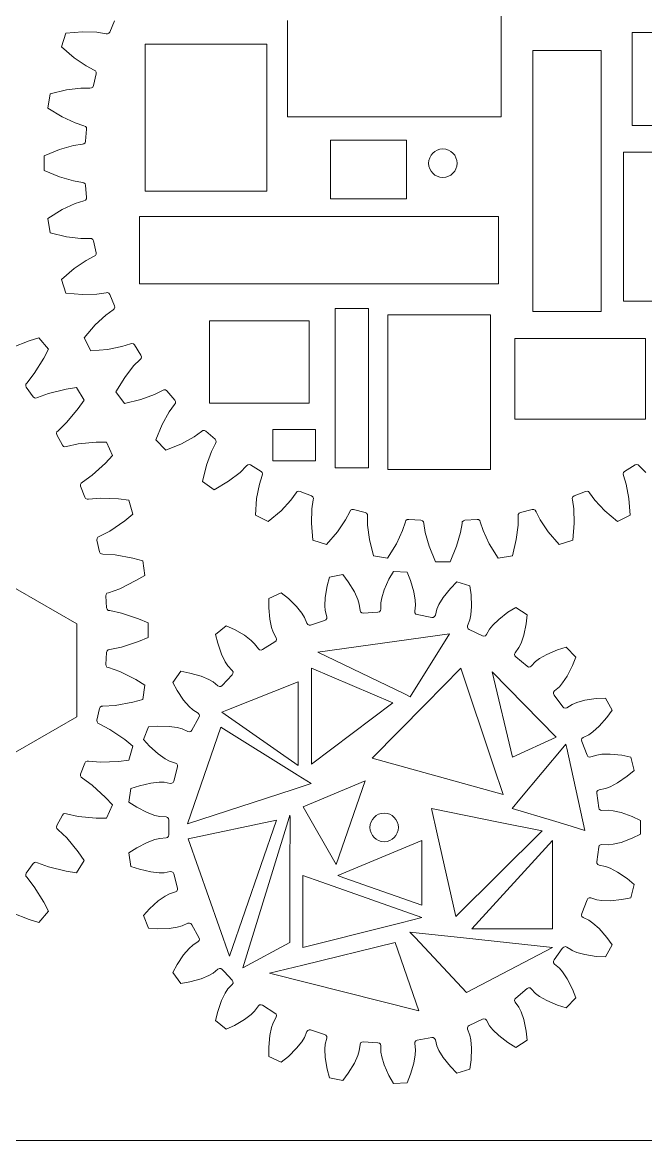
# Model space of a CAD drawing. Header units: millimetres. Extents: x -329 to 723, y 244 to 554.
# Drawn here: x -241.4 to -175.8, y 243.7 to 361.5 of the extents above; entities that cross this region are included whole.
import ezdxf

# ---------------------------------------------------------------- set-up
doc = ezdxf.new("R2010")
doc.units = ezdxf.units.MM

msp = doc.modelspace()

# ---------------------------------------------------------------- linework, layer by layer
at = {"color": 1, "lineweight": 0}
for p, q in [((-191, 374.09), (-191, 351.59)), ((-213.5, 359.26), (-213.5, 361.73)), ((-177.22, 350.69), (-177.22, 360.49)), ((-177.22, 360.49), (-165.42, 360.49)), ((-215.67, 359.26), (-228.47, 359.26)), ((-228.47, 359.26), (-228.47, 343.76)), ((-215.67, 351.59), (-215.67, 359.26)), ((-213.46, 359.26), (-213.5, 359.26)), ((-213.5, 351.59), (-213.5, 359.26)), ((-180.47, 358.58), (-187.67, 358.58)), ((-187.67, 358.58), (-187.67, 331.08)), ((-180.47, 331.08), (-180.47, 358.58)), ((-215.71, 351.59), (-215.67, 351.59)), ((-215.67, 343.76), (-215.67, 351.59)), ((-191, 351.59), (-213.5, 351.59)), ((-165.42, 350.69), (-177.22, 350.69)), ((-208.96, 342.95), (-208.96, 349.15)), ((-208.96, 349.15), (-200.96, 349.15)), ((-200.96, 349.15), (-200.96, 342.95)), ((-165.42, 347.88), (-178.12, 347.88)), ((-178.12, 347.88), (-178.12, 332.18)), ((-228.47, 343.76), (-215.67, 343.76)), ((-200.96, 342.95), (-208.96, 342.95)), ((-229.08, 333.99), (-229.08, 341.09)), ((-229.08, 341.09), (-208.96, 341.09)), ((-208.96, 341.09), (-200.96, 341.09)), ((-200.96, 341.09), (-191.28, 341.09)), ((-191.28, 341.09), (-191.28, 333.99)), ((-191.28, 333.99), (-229.08, 333.99)), ((-204.97, 331.42), (-208.47, 331.42)), ((-208.47, 331.42), (-208.47, 318.64)), ((-204.97, 330.73), (-204.97, 331.42)), ((-187.67, 331.08), (-180.47, 331.08)), ((-178.12, 332.18), (-173.82, 332.18)), ((-221.71, 321.42), (-221.71, 330.12)), ((-221.71, 330.12), (-211.21, 330.12)), ((-211.21, 330.12), (-211.21, 321.42)), ((-204.97, 314.62), (-204.97, 330.73)), ((-192.12, 330.73), (-202.92, 330.73)), ((-202.92, 330.73), (-202.92, 314.43)), ((-192.12, 314.43), (-192.12, 330.73)), ((-189.55, 319.73), (-189.55, 328.23)), ((-189.55, 328.23), (-175.79, 328.23)), ((-175.79, 328.23), (-175.79, 324.27)), ((-175.79, 324.27), (-175.79, 319.73)), ((-211.21, 321.42), (-221.71, 321.42)), ((-175.79, 319.73), (-189.55, 319.73)), ((-215.05, 315.34), (-215.05, 318.64)), ((-215.05, 318.64), (-210.55, 318.64)), ((-210.55, 318.64), (-210.55, 315.34)), ((-208.47, 318.64), (-208.47, 315.34)), ((-210.55, 315.34), (-215.05, 315.34)), ((-208.47, 315.34), (-208.47, 314.62)), ((-208.47, 314.62), (-204.97, 314.62)), ((-202.92, 314.43), (-192.12, 314.43)), ((-244.18, 303.08), (-235.7, 298.18)), ((-235.7, 298.18), (-235.7, 288.38)), ((-196.45, 297.12), (-210.3, 295.19)), ((-200.57, 290.5), (-196.45, 297.12)), ((-210.3, 295.19), (-201.18, 290.79)), ((-202.42, 289.86), (-210.96, 293.51)), ((-210.96, 293.51), (-210.96, 292.62)), ((-195.26, 293.51), (-198.98, 289.73)), ((-191.81, 283.23), (-195.26, 293.51)), ((-210.96, 292.62), (-210.96, 283.41)), ((-191.93, 293.11), (-185.22, 286.25)), ((-191.93, 293.11), (-189.8, 284.15)), ((-219.89, 289.09), (-212.39, 292.06)), ((-212.39, 292.06), (-212.39, 283.26)), ((-210.96, 283.41), (-202.42, 289.86)), ((-201.18, 290.79), (-200.57, 290.5)), ((-220.41, 288.89), (-219.89, 289.09)), ((-220.05, 288.64), (-220.41, 288.89)), ((-198.98, 289.73), (-204.58, 284.03)), ((-235.7, 288.38), (-244.18, 283.48)), ((-212.39, 283.26), (-220.05, 288.64)), ((-224.04, 277.1), (-220.52, 287.28)), ((-220.52, 287.28), (-212.48, 282.27)), ((-185.22, 286.25), (-189.8, 284.15)), ((-189.03, 279.72), (-184.33, 285.34)), ((-204.58, 284.03), (-190.8, 280.21)), ((-184.09, 285.09), (-182.19, 276.42)), ((-190.8, 280.21), (-191.81, 283.23)), ((-212.48, 282.27), (-212.39, 282.21)), ((-212.39, 282.21), (-211.02, 281.35)), ((-211.84, 278.91), (-205.33, 281.63)), ((-205.33, 281.63), (-208.36, 272.84)), ((-212.89, 280.74), (-224.04, 277.1)), ((-211.02, 281.35), (-212.89, 280.74)), ((-189.85, 278.74), (-189.03, 279.72)), ((-208.36, 272.84), (-211.84, 278.91)), ((-198.34, 278.74), (-191.09, 277.26)), ((-197.73, 276.04), (-198.34, 278.74)), ((-185.59, 277.45), (-189.85, 278.74)), ((-223.95, 275.53), (-214.66, 277.5)), ((-214.66, 277.5), (-219.6, 263.18)), ((-213.31, 277.79), (-218.2, 261.93)), ((-213.24, 278.02), (-213.31, 277.79)), ((-213.21, 277.81), (-213.24, 278.02)), ((-213.24, 272.14), (-213.21, 277.81)), ((-191.09, 277.26), (-186.68, 276.37)), ((-184.1, 277), (-185.59, 277.45)), ((-195.77, 267.35), (-197.73, 276.04)), ((-186.68, 276.37), (-195.77, 267.35)), ((-219.6, 263.18), (-223.95, 275.53)), ((-199.34, 275.37), (-207.78, 271.83)), ((-199.34, 268.54), (-199.34, 275.37)), ((-185.59, 275.37), (-194.08, 266.05)), ((-185.59, 266.05), (-185.59, 275.37)), ((-213.24, 264.62), (-213.24, 272.14)), ((-209.88, 270.96), (-211.87, 271.66)), ((-211.87, 271.66), (-211.87, 265.36)), ((-207.78, 271.83), (-208.2, 271.66)), ((-208.2, 271.66), (-207.55, 271.43)), ((-207.55, 271.43), (-199.34, 268.54)), ((-199.34, 267.25), (-209.88, 270.96)), ((-211.87, 264.07), (-202.78, 266.38)), ((-202.78, 266.38), (-201.53, 266.69)), ((-201.53, 266.69), (-199.34, 267.25)), ((-211.87, 265.36), (-211.87, 264.07)), ((-194.96, 265.09), (-200.61, 265.7)), ((-200.61, 265.7), (-200.07, 265.13)), ((-200.07, 265.13), (-194.66, 259.35)), ((-185.59, 264.07), (-194.96, 265.09)), ((-194.08, 266.05), (-185.59, 266.05)), ((-218.2, 261.93), (-213.24, 264.62)), ((-202.17, 264.62), (-211.87, 262.23)), ((-199.67, 257.4), (-202.17, 264.62)), ((-194.66, 259.35), (-185.59, 264.07)), ((-211.87, 262.23), (-215.38, 261.37)), ((-215.38, 261.37), (-199.67, 257.4))]:
    msp.add_line(p, q, dxfattribs=at)
at = {"color": 5, "lineweight": 0}
for p, q in [((-231.71, 361.72), (-232.2, 360.53)), ((-235.08, 360.55), (-236.84, 360.41)), ((-233.56, 360.5), (-235.08, 360.55)), ((-232.2, 360.53), (-232.3, 360.4)), ((-236.84, 360.41), (-237.31, 358.96)), ((-232.61, 360.35), (-233.56, 360.5)), ((-232.45, 360.33), (-232.61, 360.35)), ((-232.3, 360.4), (-232.45, 360.33)), ((-237.31, 358.96), (-235.97, 357.81)), ((-235.97, 357.81), (-234.71, 356.96)), ((-234.71, 356.96), (-233.85, 356.51)), ((-233.63, 356.13), (-233.93, 354.88)), ((-233.85, 356.51), (-233.71, 356.43)), ((-233.71, 356.43), (-233.63, 356.29)), ((-233.63, 356.29), (-233.63, 356.13)), ((-235.27, 354.63), (-236.78, 354.44)), ((-234.3, 354.63), (-235.27, 354.63)), ((-234.14, 354.64), (-234.3, 354.63)), ((-234.01, 354.73), (-234.14, 354.64)), ((-233.93, 354.88), (-234.01, 354.73)), ((-238.5, 354.03), (-238.74, 352.52)), ((-236.78, 354.44), (-238.5, 354.03)), ((-238.74, 352.52), (-237.23, 351.6)), ((-237.23, 351.6), (-235.85, 350.95)), ((-235.85, 350.95), (-234.94, 350.65)), ((-234.94, 350.65), (-234.78, 350.59)), ((-234.78, 350.59), (-234.68, 350.47)), ((-234.66, 350.31), (-234.76, 349.02)), ((-234.68, 350.47), (-234.66, 350.31)), ((-234.93, 348.76), (-235.09, 348.72)), ((-234.81, 348.87), (-234.93, 348.76)), ((-234.76, 349.02), (-234.81, 348.87)), ((-237.5, 348.15), (-239.13, 347.47)), ((-236.04, 348.57), (-237.5, 348.15)), ((-235.09, 348.72), (-236.04, 348.57)), ((-239.13, 347.47), (-239.13, 345.95)), ((-239.13, 345.95), (-237.5, 345.27)), ((-237.5, 345.27), (-236.04, 344.84)), ((-236.04, 344.84), (-235.09, 344.69)), ((-235.09, 344.69), (-234.93, 344.66)), ((-234.93, 344.66), (-234.81, 344.55)), ((-234.81, 344.55), (-234.76, 344.39)), ((-234.76, 344.39), (-234.66, 343.11)), ((-234.68, 342.95), (-234.78, 342.82)), ((-234.66, 343.11), (-234.68, 342.95)), ((-237.23, 341.82), (-238.74, 340.89)), ((-235.85, 342.46), (-237.23, 341.82)), ((-234.94, 342.76), (-235.85, 342.46)), ((-234.78, 342.82), (-234.94, 342.76)), ((-238.74, 340.89), (-238.5, 339.39)), ((-238.5, 339.39), (-236.78, 338.97)), ((-236.78, 338.97), (-235.27, 338.78)), ((-235.27, 338.78), (-234.3, 338.78)), ((-234.3, 338.78), (-234.14, 338.77)), ((-234.14, 338.77), (-234.01, 338.68)), ((-234.01, 338.68), (-233.93, 338.54)), ((-233.93, 338.54), (-233.63, 337.28)), ((-233.71, 336.98), (-233.85, 336.9)), ((-233.63, 337.12), (-233.71, 336.98)), ((-233.63, 337.28), (-233.63, 337.12)), ((-234.71, 336.46), (-235.97, 335.6)), ((-233.85, 336.9), (-234.71, 336.46)), ((-235.97, 335.6), (-237.31, 334.45)), ((-237.31, 334.45), (-236.84, 333.01)), ((-236.84, 333.01), (-235.08, 332.87)), ((-235.08, 332.87), (-233.56, 332.92)), ((-233.56, 332.92), (-232.61, 333.06)), ((-232.61, 333.06), (-232.45, 333.08)), ((-232.45, 333.08), (-232.3, 333.01)), ((-232.3, 333.01), (-232.2, 332.88)), ((-232.2, 332.88), (-231.71, 331.69)), ((-231.87, 331.28), (-232.64, 330.71)), ((-231.74, 331.38), (-231.87, 331.28)), ((-231.68, 331.53), (-231.74, 331.38)), ((-231.71, 331.69), (-231.68, 331.53)), ((-232.64, 330.71), (-233.75, 329.67)), ((-233.75, 329.67), (-234.9, 328.32)), ((-240.71, 328), (-242.48, 327.3)), ((-239.67, 328.31), (-240.71, 328)), ((-238.68, 327.13), (-239.67, 328.31)), ((-234.9, 328.32), (-234.21, 326.96)), ((-230.95, 327.39), (-230.04, 327.68)), ((-230.04, 327.68), (-229.88, 327.72)), ((-229.88, 327.72), (-229.72, 327.68)), ((-229.72, 327.68), (-229.61, 327.57)), ((-229.61, 327.57), (-228.93, 326.47)), ((-239.17, 326.16), (-238.68, 327.13)), ((-234.21, 326.96), (-232.45, 327.1)), ((-232.45, 327.1), (-230.95, 327.39)), ((-228.93, 326.47), (-228.88, 326.31)), ((-240.16, 324.54), (-239.17, 326.16)), ((-229.7, 325.35), (-230.64, 324.15)), ((-229.03, 326.03), (-229.7, 325.35)), ((-228.92, 326.15), (-229.03, 326.03)), ((-228.88, 326.31), (-228.92, 326.15)), ((-240.95, 323.55), (-240.16, 324.54)), ((-230.64, 324.15), (-231.56, 322.64)), ((-241.07, 323.26), (-241.05, 323.42)), ((-241.01, 323.11), (-241.07, 323.26)), ((-241.05, 323.42), (-240.95, 323.55)), ((-240.27, 322.09), (-241.01, 323.11)), ((-236.8, 322.9), (-238.65, 322.46)), ((-235.73, 323.07), (-236.8, 322.9)), ((-234.91, 321.76), (-235.73, 323.07)), ((-226.65, 322.77), (-226.51, 322.84)), ((-226.51, 322.84), (-226.34, 322.82)), ((-226.34, 322.82), (-226.21, 322.73)), ((-240.15, 321.99), (-240.27, 322.09)), ((-239.99, 321.96), (-240.15, 321.99)), ((-239.84, 322.01), (-239.99, 321.96)), ((-238.65, 322.46), (-239.84, 322.01)), ((-235.53, 320.87), (-234.91, 321.76)), ((-231.56, 322.64), (-230.67, 321.41)), ((-230.67, 321.41), (-228.95, 321.82)), ((-228.95, 321.82), (-227.51, 322.34)), ((-227.51, 322.34), (-226.65, 322.77)), ((-226.21, 322.73), (-225.37, 321.74)), ((-225.37, 321.74), (-225.3, 321.6)), ((-236.74, 319.41), (-235.53, 320.87)), ((-225.96, 320.52), (-226.7, 319.19)), ((-225.4, 321.3), (-225.96, 320.52)), ((-225.31, 321.44), (-225.4, 321.3)), ((-225.3, 321.6), (-225.31, 321.44)), ((-237.66, 318.53), (-236.74, 319.41)), ((-237.82, 318.26), (-237.78, 318.42)), ((-237.78, 318.11), (-237.82, 318.26)), ((-237.78, 318.42), (-237.66, 318.53)), ((-237.19, 317), (-237.78, 318.11)), ((-226.7, 319.19), (-227.37, 317.55)), ((-223.33, 317.89), (-222.55, 318.45)), ((-222.55, 318.45), (-222.41, 318.54)), ((-222.41, 318.54), (-222.25, 318.55)), ((-222.25, 318.55), (-222.1, 318.47)), ((-222.1, 318.47), (-221.12, 317.63)), ((-237.08, 316.88), (-237.19, 317)), ((-235.53, 317.13), (-236.77, 316.86)), ((-233.64, 317.32), (-235.53, 317.13)), ((-232.56, 317.33), (-233.64, 317.32)), ((-231.93, 315.93), (-232.56, 317.33)), ((-227.37, 317.55), (-226.3, 316.48)), ((-226.3, 316.48), (-224.66, 317.15)), ((-224.66, 317.15), (-223.33, 317.89)), ((-221.08, 317.19), (-221.51, 316.33)), ((-221.12, 317.63), (-221.03, 317.5)), ((-221.01, 317.34), (-221.08, 317.19)), ((-221.03, 317.5), (-221.01, 317.34)), ((-236.93, 316.83), (-237.08, 316.88)), ((-236.77, 316.86), (-236.93, 316.83)), ((-232.67, 315.12), (-231.93, 315.93)), ((-221.51, 316.33), (-222.03, 314.9)), ((-234.07, 313.84), (-232.67, 315.12)), ((-222.03, 314.9), (-222.44, 313.18)), ((-218.5, 314.14), (-217.81, 314.82)), ((-217.81, 314.82), (-217.69, 314.93)), ((-217.69, 314.93), (-217.53, 314.97)), ((-217.53, 314.97), (-217.38, 314.92)), ((-217.38, 314.92), (-216.28, 314.24)), ((-178, 314.24), (-176.9, 314.92)), ((-176.9, 314.92), (-176.75, 314.97)), ((-176.75, 314.97), (-176.59, 314.93)), ((-176.59, 314.93), (-176.47, 314.82)), ((-176.47, 314.82), (-175.78, 314.14)), ((-235.1, 313.11), (-234.07, 313.84)), ((-219.7, 313.21), (-218.5, 314.14)), ((-216.16, 313.81), (-216.46, 312.9)), ((-216.28, 314.24), (-216.16, 314.13)), ((-216.16, 314.13), (-216.12, 313.97)), ((-216.12, 313.97), (-216.16, 313.81)), ((-178.16, 313.97), (-178.12, 314.13)), ((-178.12, 313.81), (-178.16, 313.97)), ((-178.12, 314.13), (-178, 314.24)), ((-177.82, 312.9), (-178.12, 313.81)), ((-235.3, 312.86), (-235.23, 313.01)), ((-235.28, 312.7), (-235.3, 312.86)), ((-234.85, 311.52), (-235.28, 312.7)), ((-235.23, 313.01), (-235.1, 313.11)), ((-222.44, 313.18), (-221.21, 312.29)), ((-221.21, 312.29), (-219.7, 313.21)), ((-216.46, 312.9), (-216.75, 311.4)), ((-177.54, 311.4), (-177.82, 312.9)), ((-234.76, 311.39), (-234.85, 311.52)), ((-234.61, 311.31), (-234.76, 311.39)), ((-234.45, 311.33), (-234.61, 311.31)), ((-233.19, 311.42), (-234.45, 311.33)), ((-231.29, 311.34), (-233.19, 311.42)), ((-230.21, 311.21), (-231.29, 311.34)), ((-229.79, 309.73), (-230.21, 311.21)), ((-216.75, 311.4), (-216.88, 309.64)), ((-214.18, 310.09), (-213.14, 311.2)), ((-213.14, 311.2), (-212.57, 311.98)), ((-212.57, 311.98), (-212.47, 312.11)), ((-212.47, 312.11), (-212.32, 312.17)), ((-212.32, 312.17), (-212.16, 312.14)), ((-212.16, 312.14), (-210.96, 311.65)), ((-210.96, 311.65), (-210.83, 311.55)), ((-210.78, 311.24), (-210.93, 310.29)), ((-210.83, 311.55), (-210.77, 311.4)), ((-210.77, 311.4), (-210.78, 311.24)), ((-183.51, 311.4), (-183.45, 311.55)), ((-183.5, 311.24), (-183.51, 311.4)), ((-183.35, 310.29), (-183.5, 311.24)), ((-183.45, 311.55), (-183.32, 311.65)), ((-183.32, 311.65), (-182.12, 312.14)), ((-182.12, 312.14), (-181.96, 312.17)), ((-181.96, 312.17), (-181.81, 312.11)), ((-181.81, 312.11), (-181.71, 311.98)), ((-181.71, 311.98), (-181.14, 311.2)), ((-181.14, 311.2), (-180.1, 310.09)), ((-177.4, 309.64), (-177.54, 311.4)), ((-215.53, 308.95), (-214.18, 310.09)), ((-210.93, 310.29), (-210.98, 308.77)), ((-207.39, 309.14), (-206.95, 309.99)), ((-206.95, 309.99), (-206.87, 310.14)), ((-206.87, 310.14), (-206.73, 310.22)), ((-206.73, 310.22), (-206.56, 310.22)), ((-206.56, 310.22), (-205.31, 309.92)), ((-205.31, 309.92), (-205.17, 309.84)), ((-189.12, 309.84), (-188.97, 309.92)), ((-188.97, 309.92), (-187.72, 310.22)), ((-187.72, 310.22), (-187.55, 310.22)), ((-187.55, 310.22), (-187.41, 310.14)), ((-187.41, 310.14), (-187.33, 309.99)), ((-187.33, 309.99), (-186.89, 309.14)), ((-183.3, 308.77), (-183.35, 310.29)), ((-180.1, 310.09), (-178.75, 308.95)), ((-232.2, 307.96), (-230.63, 309.04)), ((-230.63, 309.04), (-229.79, 309.73)), ((-216.88, 309.64), (-215.53, 308.95)), ((-210.98, 308.77), (-210.84, 307)), ((-208.24, 307.88), (-207.39, 309.14)), ((-205.17, 309.84), (-205.08, 309.71)), ((-205.08, 309.71), (-205.07, 309.54)), ((-205.07, 309.54), (-205.06, 308.58)), ((-201.39, 308), (-201.08, 308.91)), ((-201.08, 308.91), (-201.03, 309.06)), ((-201.03, 309.06), (-200.9, 309.17)), ((-200.9, 309.17), (-200.74, 309.19)), ((-200.74, 309.19), (-199.45, 309.09)), ((-199.45, 309.09), (-199.3, 309.04)), ((-199.3, 309.04), (-199.19, 308.92)), ((-199.19, 308.92), (-199.16, 308.76)), ((-199.16, 308.76), (-199, 307.81)), ((-195.28, 307.81), (-195.12, 308.76)), ((-195.12, 308.76), (-195.09, 308.92)), ((-195.09, 308.92), (-194.98, 309.04)), ((-194.98, 309.04), (-194.83, 309.09)), ((-194.83, 309.09), (-193.54, 309.19)), ((-193.54, 309.19), (-193.38, 309.17)), ((-193.38, 309.17), (-193.25, 309.06)), ((-193.25, 309.06), (-193.2, 308.91)), ((-193.2, 308.91), (-192.9, 308)), ((-189.22, 308.58), (-189.21, 309.54)), ((-189.21, 309.54), (-189.2, 309.71)), ((-189.2, 309.71), (-189.12, 309.84)), ((-186.89, 309.14), (-186.04, 307.88)), ((-183.44, 307), (-183.3, 308.77)), ((-178.75, 308.95), (-177.4, 309.64)), ((-233.32, 307.38), (-232.2, 307.96)), ((-209.39, 306.53), (-208.24, 307.88)), ((-205.06, 308.58), (-204.88, 307.07)), ((-202.03, 306.62), (-201.39, 308)), ((-199, 307.81), (-198.58, 306.35)), ((-195.7, 306.35), (-195.28, 307.81)), ((-192.9, 308), (-192.25, 306.62)), ((-189.41, 307.07), (-189.22, 308.58)), ((-186.04, 307.88), (-184.89, 306.53)), ((-233.56, 307), (-233.55, 307.16)), ((-233.29, 305.77), (-233.56, 307)), ((-233.55, 307.16), (-233.46, 307.3)), ((-233.46, 307.3), (-233.32, 307.38)), ((-210.84, 307), (-209.39, 306.53)), ((-204.88, 307.07), (-204.46, 305.35)), ((-202.96, 305.11), (-202.03, 306.62)), ((-198.58, 306.35), (-197.9, 304.71)), ((-196.38, 304.71), (-195.7, 306.35)), ((-192.25, 306.62), (-191.32, 305.11)), ((-189.82, 305.35), (-189.41, 307.07)), ((-184.89, 306.53), (-183.44, 307)), ((-233.22, 305.63), (-233.29, 305.77)), ((-233.09, 305.54), (-233.22, 305.63)), ((-232.93, 305.52), (-233.09, 305.54)), ((-231.66, 305.45), (-232.93, 305.52)), ((-229.79, 305.1), (-231.66, 305.45)), ((-204.46, 305.35), (-202.96, 305.11)), ((-191.32, 305.11), (-189.82, 305.35)), ((-228.74, 304.81), (-229.79, 305.1)), ((-228.53, 303.29), (-228.74, 304.81)), ((-197.9, 304.71), (-196.38, 304.71)), ((-229.46, 302.73), (-228.53, 303.29)), ((-209.08, 303.11), (-209.33, 302.17)), ((-207.67, 303.38), (-209.08, 303.11)), ((-207.1, 302.6), (-207.67, 303.38)), ((-202.82, 302.87), (-203.31, 301.75)), ((-202.34, 303.71), (-202.82, 302.87)), ((-200.91, 303.62), (-202.34, 303.71)), ((-200.54, 302.73), (-200.91, 303.62)), ((-232.36, 301.46), (-231.16, 301.88)), ((-231.16, 301.88), (-229.46, 302.73)), ((-209.33, 302.17), (-209.54, 300.96)), ((-206.46, 301.55), (-207.1, 302.6)), ((-203.31, 301.75), (-203.57, 300.91)), ((-200.19, 301.55), (-200.54, 302.73)), ((-196.33, 301.92), (-197.09, 300.96)), ((-195.66, 302.62), (-196.33, 301.92)), ((-194.3, 302.18), (-195.66, 302.62)), ((-194.16, 301.22), (-194.3, 302.18)), ((-232.64, 301.12), (-232.61, 301.28)), ((-232.55, 299.86), (-232.64, 301.12)), ((-232.61, 301.28), (-232.51, 301.4)), ((-232.51, 301.4), (-232.36, 301.46)), ((-215.46, 300.84), (-215.47, 299.88)), ((-214.16, 301.46), (-215.46, 300.84)), ((-213.41, 300.85), (-214.16, 301.46)), ((-212.54, 299.99), (-213.41, 300.85)), ((-209.54, 300.96), (-209.57, 300.09)), ((-206.11, 300.75), (-206.46, 301.55)), ((-205.95, 300.25), (-206.11, 300.75)), ((-203.57, 300.91), (-203.66, 300.39)), ((-200.04, 300.69), (-200.19, 301.55)), ((-200.02, 300.16), (-200.04, 300.69)), ((-197.09, 300.96), (-197.55, 300.21)), ((-194.12, 299.99), (-194.16, 301.22)), ((-232.5, 299.71), (-232.55, 299.86)), ((-232.38, 299.6), (-232.5, 299.71)), ((-232.22, 299.57), (-232.38, 299.6)), ((-230.98, 299.31), (-232.22, 299.57)), ((-229.18, 298.71), (-230.98, 299.31)), ((-215.47, 299.88), (-215.37, 298.66)), ((-211.99, 299.3), (-212.54, 299.99)), ((-211.72, 298.86), (-211.99, 299.3)), ((-209.57, 300.09), (-209.53, 299.57)), ((-209.53, 299.57), (-209.37, 298.92)), ((-205.86, 299.59), (-205.95, 300.25)), ((-205.8, 299.44), (-205.86, 299.59)), ((-205.68, 299.33), (-205.8, 299.44)), ((-205.52, 299.31), (-205.68, 299.33)), ((-203.97, 299.41), (-205.52, 299.31)), ((-203.82, 299.45), (-203.97, 299.41)), ((-203.7, 299.57), (-203.82, 299.45)), ((-203.66, 299.73), (-203.7, 299.57)), ((-203.66, 300.39), (-203.66, 299.73)), ((-200.1, 299.5), (-200.02, 300.16)), ((-200.08, 299.34), (-200.1, 299.5)), ((-199.98, 299.21), (-200.08, 299.34)), ((-197.76, 299.73), (-197.93, 299.09)), ((-197.55, 300.21), (-197.76, 299.73)), ((-194.19, 299.12), (-194.12, 299.99)), ((-190.29, 299.4), (-191.26, 298.65)), ((-189.47, 299.9), (-190.29, 299.4)), ((-188.25, 299.13), (-189.47, 299.9)), ((-228.18, 298.28), (-229.18, 298.71)), ((-228.18, 296.74), (-228.18, 298.28)), ((-215.37, 298.66), (-215.19, 297.8)), ((-211.47, 298.24), (-211.72, 298.86)), ((-211.37, 298.11), (-211.47, 298.24)), ((-211.22, 298.04), (-211.37, 298.11)), ((-209.59, 298.53), (-211.06, 298.05)), ((-209.45, 298.61), (-209.59, 298.53)), ((-209.37, 298.76), (-209.45, 298.61)), ((-209.37, 298.92), (-209.37, 298.76)), ((-199.83, 299.15), (-199.98, 299.21)), ((-198.31, 298.86), (-199.83, 299.15)), ((-198.15, 298.86), (-198.31, 298.86)), ((-198.01, 298.95), (-198.15, 298.86)), ((-197.93, 299.09), (-198.01, 298.95)), ((-194.54, 297.98), (-194.29, 298.61)), ((-194.29, 298.61), (-194.19, 299.12)), ((-191.26, 298.65), (-191.89, 298.04)), ((-188.62, 296.97), (-188.36, 298.17)), ((-188.36, 298.17), (-188.25, 299.13)), ((-219.97, 297.98), (-221.08, 297.07)), ((-221.08, 297.07), (-220.85, 296.13)), ((-219.09, 297.58), (-219.97, 297.98)), ((-218.03, 296.97), (-219.09, 297.58)), ((-217.33, 296.44), (-218.03, 296.97)), ((-215.19, 297.8), (-215.02, 297.3)), ((-215.02, 297.3), (-214.7, 296.72)), ((-211.06, 298.05), (-211.22, 298.04)), ((-194.56, 297.82), (-194.54, 297.98)), ((-194.49, 297.67), (-194.56, 297.82)), ((-194.37, 297.57), (-194.49, 297.67)), ((-192.97, 296.92), (-194.37, 297.57)), ((-192.81, 296.88), (-192.97, 296.92)), ((-192.65, 296.93), (-192.81, 296.88)), ((-192.54, 297.05), (-192.65, 296.93)), ((-192.22, 297.63), (-192.54, 297.05)), ((-191.89, 298.04), (-192.22, 297.63)), ((-188.91, 296.15), (-188.62, 296.97)), ((-230.98, 295.71), (-229.18, 296.31)), ((-229.18, 296.31), (-228.18, 296.74)), ((-220.85, 296.13), (-220.44, 294.97)), ((-216.96, 296.07), (-217.33, 296.44)), ((-216.56, 295.54), (-216.96, 296.07)), ((-214.82, 296.29), (-216.12, 295.46)), ((-214.7, 296.4), (-214.82, 296.29)), ((-214.7, 296.72), (-214.66, 296.56)), ((-214.66, 296.56), (-214.7, 296.4)), ((-189.14, 295.67), (-188.91, 296.15)), ((-184.14, 295.73), (-185.06, 295.44)), ((-183.15, 294.68), (-184.14, 295.73)), ((-232.64, 293.91), (-232.55, 295.16)), ((-232.55, 295.16), (-232.5, 295.32)), ((-232.5, 295.32), (-232.38, 295.43)), ((-232.38, 295.43), (-232.22, 295.46)), ((-232.22, 295.46), (-230.98, 295.71)), ((-220.44, 294.97), (-220.05, 294.19)), ((-216.44, 295.43), (-216.56, 295.54)), ((-216.28, 295.4), (-216.44, 295.43)), ((-216.12, 295.46), (-216.28, 295.4)), ((-189.59, 294.98), (-189.53, 295.13)), ((-189.56, 294.82), (-189.59, 294.98)), ((-189.46, 294.69), (-189.56, 294.82)), ((-189.53, 295.13), (-189.14, 295.67)), ((-188.27, 293.71), (-189.46, 294.69)), ((-186.19, 294.96), (-186.95, 294.53)), ((-185.06, 295.44), (-186.19, 294.96)), ((-183.5, 293.78), (-183.15, 294.68)), ((-232.61, 293.75), (-232.64, 293.91)), ((-232.51, 293.62), (-232.61, 293.75)), ((-232.36, 293.57), (-232.51, 293.62)), ((-231.16, 293.15), (-232.36, 293.57)), ((-220.05, 294.19), (-219.77, 293.75)), ((-219.77, 293.75), (-219.31, 293.26)), ((-188.13, 293.63), (-188.27, 293.71)), ((-187.96, 293.64), (-188.13, 293.63)), ((-187.83, 293.73), (-187.96, 293.64)), ((-187.37, 294.21), (-187.83, 293.73)), ((-186.95, 294.53), (-187.37, 294.21)), ((-184.05, 292.68), (-183.5, 293.78)), ((-229.46, 292.3), (-231.16, 293.15)), ((-228.53, 291.73), (-229.46, 292.3)), ((-224.73, 293.18), (-225.58, 292.01)), ((-223.78, 293), (-224.73, 293.18)), ((-222.6, 292.67), (-223.78, 293)), ((-221.8, 292.33), (-222.6, 292.67)), ((-221.34, 292.07), (-221.8, 292.33)), ((-219.32, 292.81), (-220.38, 291.69)), ((-219.24, 292.95), (-219.32, 292.81)), ((-219.31, 293.26), (-219.23, 293.12)), ((-219.23, 293.12), (-219.24, 292.95)), ((-184.53, 291.95), (-184.05, 292.68)), ((-228.74, 290.21), (-228.53, 291.73)), ((-225.58, 292.01), (-225.12, 291.16)), ((-225.12, 291.16), (-224.44, 290.14)), ((-220.82, 291.65), (-221.34, 292.07)), ((-220.67, 291.58), (-220.82, 291.65)), ((-220.51, 291.59), (-220.67, 291.58)), ((-220.38, 291.69), (-220.51, 291.59)), ((-185.48, 290.99), (-185.38, 291.12)), ((-185.38, 291.12), (-184.87, 291.55)), ((-184.87, 291.55), (-184.53, 291.95)), ((-231.66, 289.58), (-229.79, 289.92)), ((-229.79, 289.92), (-228.74, 290.21)), ((-224.44, 290.14), (-223.87, 289.48)), ((-185.5, 290.83), (-185.48, 290.99)), ((-185.43, 290.68), (-185.5, 290.83)), ((-184.52, 289.43), (-185.43, 290.68)), ((-183.03, 289.89), (-183.52, 289.69)), ((-182.19, 290.13), (-183.03, 289.89)), ((-180.98, 290.31), (-182.19, 290.13)), ((-180.01, 290.36), (-180.98, 290.31)), ((-179.32, 289.1), (-180.01, 290.36)), ((-233.56, 288.02), (-233.29, 289.25)), ((-233.29, 289.25), (-233.22, 289.4)), ((-233.22, 289.4), (-233.09, 289.49)), ((-233.09, 289.49), (-232.93, 289.5)), ((-232.93, 289.5), (-231.66, 289.58)), ((-223.87, 289.48), (-223.48, 289.12)), ((-223.48, 289.12), (-222.92, 288.76)), ((-222.92, 288.76), (-222.81, 288.64)), ((-184.4, 289.32), (-184.52, 289.43)), ((-184.24, 289.29), (-184.4, 289.32)), ((-184.09, 289.34), (-184.24, 289.29)), ((-183.52, 289.69), (-184.09, 289.34)), ((-179.88, 288.31), (-179.32, 289.1)), ((-233.55, 287.86), (-233.56, 288.02)), ((-233.46, 287.72), (-233.55, 287.86)), ((-233.32, 287.65), (-233.46, 287.72)), ((-232.2, 287.06), (-233.32, 287.65)), ((-222.82, 288.33), (-223.56, 286.97)), ((-222.77, 288.49), (-222.82, 288.33)), ((-222.81, 288.64), (-222.77, 288.49)), ((-180.68, 287.39), (-179.88, 288.31)), ((-230.63, 285.99), (-232.2, 287.06)), ((-228.15, 287.33), (-228.68, 285.99)), ((-227.19, 287.4), (-228.15, 287.33)), ((-225.96, 287.37), (-227.19, 287.4)), ((-225.1, 287.25), (-225.96, 287.37)), ((-224.59, 287.11), (-225.1, 287.25)), ((-223.98, 286.83), (-224.59, 287.11)), ((-223.82, 286.8), (-223.98, 286.83)), ((-223.67, 286.85), (-223.82, 286.8)), ((-223.56, 286.97), (-223.67, 286.85)), ((-182.37, 286.21), (-181.76, 286.5)), ((-181.76, 286.5), (-181.33, 286.8)), ((-181.33, 286.8), (-180.68, 287.39)), ((-229.79, 285.3), (-230.63, 285.99)), ((-230.21, 283.82), (-229.79, 285.3)), ((-228.68, 285.99), (-228.03, 285.28)), ((-228.03, 285.28), (-227.11, 284.47)), ((-184.33, 285.34), (-184.18, 285.51)), ((-184.18, 285.51), (-184.09, 285.09)), ((-182.55, 285.95), (-182.49, 286.11)), ((-182.52, 285.79), (-182.55, 285.95)), ((-181.95, 284.36), (-182.52, 285.79)), ((-182.49, 286.11), (-182.37, 286.21)), ((-227.11, 284.47), (-226.39, 283.97)), ((-226.39, 283.97), (-225.93, 283.72)), ((-181.86, 284.22), (-181.95, 284.36)), ((-181.72, 284.15), (-181.86, 284.22)), ((-181.55, 284.16), (-181.72, 284.15)), ((-180.92, 284.36), (-181.55, 284.16)), ((-180.4, 284.44), (-180.92, 284.36)), ((-179.52, 284.45), (-180.4, 284.44)), ((-178.3, 284.33), (-179.52, 284.45)), ((-177.36, 284.14), (-178.3, 284.33)), ((-177, 282.74), (-177.36, 284.14)), ((-235.28, 282.33), (-234.85, 283.51)), ((-234.85, 283.51), (-234.76, 283.64)), ((-234.76, 283.64), (-234.61, 283.71)), ((-234.61, 283.71), (-234.45, 283.7)), ((-234.45, 283.7), (-233.19, 283.6)), ((-233.19, 283.6), (-231.29, 283.68)), ((-231.29, 283.68), (-230.21, 283.82)), ((-225.93, 283.72), (-225.3, 283.51)), ((-225.09, 283.12), (-225.47, 281.62)), ((-225.3, 283.51), (-225.16, 283.42)), ((-225.16, 283.42), (-225.08, 283.28)), ((-225.08, 283.28), (-225.09, 283.12)), ((-235.3, 282.16), (-235.28, 282.33)), ((-235.23, 282.01), (-235.3, 282.16)), ((-235.1, 281.92), (-235.23, 282.01)), ((-234.07, 281.18), (-235.1, 281.92)), ((-225.47, 281.62), (-225.55, 281.47)), ((-178.74, 281.42), (-177.73, 282.12)), ((-177.73, 282.12), (-177, 282.74)), ((-232.67, 279.9), (-234.07, 281.18)), ((-230.01, 280.83), (-230.19, 279.4)), ((-229.09, 281.13), (-230.01, 280.83)), ((-227.9, 281.41), (-229.09, 281.13)), ((-227.03, 281.5), (-227.9, 281.41)), ((-226.5, 281.5), (-227.03, 281.5)), ((-225.85, 281.37), (-226.5, 281.5)), ((-225.68, 281.38), (-225.85, 281.37)), ((-225.55, 281.47), (-225.68, 281.38)), ((-180.92, 280.34), (-180.91, 280.5)), ((-180.91, 280.5), (-180.81, 280.63)), ((-180.81, 280.63), (-180.67, 280.7)), ((-180.67, 280.7), (-180.01, 280.83)), ((-180.01, 280.83), (-179.52, 281.02)), ((-179.52, 281.02), (-178.74, 281.42)), ((-231.93, 279.1), (-232.67, 279.9)), ((-230.19, 279.4), (-229.38, 278.87)), ((-180.73, 278.8), (-180.92, 280.34)), ((-237.19, 278.03), (-237.08, 278.15)), ((-237.08, 278.15), (-236.93, 278.2)), ((-236.93, 278.2), (-236.77, 278.17)), ((-236.77, 278.17), (-235.53, 277.89)), ((-232.56, 277.7), (-231.93, 279.1)), ((-229.38, 278.87), (-228.29, 278.31)), ((-228.29, 278.31), (-227.47, 278)), ((-180.67, 278.65), (-180.73, 278.8)), ((-180.55, 278.54), (-180.67, 278.65)), ((-180.39, 278.51), (-180.55, 278.54)), ((-179.72, 278.55), (-180.39, 278.51)), ((-179.2, 278.49), (-179.72, 278.55)), ((-178.35, 278.29), (-179.2, 278.49)), ((-177.2, 277.87), (-178.35, 278.29)), ((-237.82, 276.76), (-237.78, 276.92)), ((-237.78, 276.92), (-237.19, 278.03)), ((-235.53, 277.89), (-233.64, 277.71)), ((-233.64, 277.71), (-232.56, 277.7)), ((-227.47, 278), (-226.96, 277.88)), ((-226.96, 277.88), (-226.29, 277.83)), ((-226.29, 277.83), (-226.14, 277.78)), ((-226.14, 277.78), (-226.03, 277.66)), ((-226.03, 277.66), (-226, 277.5)), ((-226, 277.5), (-226, 276.46)), ((-182.19, 276.42), (-184.1, 277)), ((-176.33, 277.45), (-177.2, 277.87)), ((-176.33, 276.01), (-176.33, 277.45)), ((-237.78, 276.61), (-237.82, 276.76)), ((-237.66, 276.49), (-237.78, 276.61)), ((-236.74, 275.62), (-237.66, 276.49)), ((-226.03, 275.8), (-226.14, 275.68)), ((-226, 275.96), (-226.03, 275.8)), ((-226, 276.46), (-226, 275.96)), ((-177.2, 275.59), (-176.33, 276.01)), ((-235.53, 274.16), (-236.74, 275.62)), ((-229.38, 274.59), (-230.19, 274.06)), ((-228.29, 275.15), (-229.38, 274.59)), ((-227.47, 275.46), (-228.29, 275.15)), ((-226.96, 275.58), (-227.47, 275.46)), ((-226.29, 275.63), (-226.96, 275.58)), ((-226.14, 275.68), (-226.29, 275.63)), ((-180.92, 273.12), (-180.73, 274.65)), ((-180.73, 274.65), (-180.67, 274.81)), ((-180.67, 274.81), (-180.55, 274.91)), ((-180.55, 274.91), (-180.39, 274.94)), ((-180.39, 274.94), (-179.72, 274.9)), ((-179.72, 274.9), (-179.2, 274.96)), ((-179.2, 274.96), (-178.35, 275.16)), ((-178.35, 275.16), (-177.2, 275.59)), ((-234.91, 273.26), (-235.53, 274.16)), ((-230.19, 274.06), (-230.01, 272.63)), ((-241.01, 271.92), (-240.27, 272.93)), ((-240.27, 272.93), (-240.15, 273.04)), ((-240.15, 273.04), (-239.99, 273.07)), ((-239.99, 273.07), (-239.84, 273.01)), ((-239.84, 273.01), (-238.65, 272.57)), ((-238.65, 272.57), (-236.8, 272.12)), ((-235.73, 271.96), (-234.91, 273.26)), ((-230.01, 272.63), (-229.09, 272.32)), ((-229.09, 272.32), (-227.9, 272.05)), ((-180.91, 272.96), (-180.92, 273.12)), ((-180.81, 272.82), (-180.91, 272.96)), ((-180.67, 272.76), (-180.81, 272.82)), ((-180.01, 272.63), (-180.67, 272.76)), ((-179.52, 272.44), (-180.01, 272.63)), ((-178.74, 272.03), (-179.52, 272.44)), ((-241.07, 271.77), (-241.01, 271.92)), ((-241.05, 271.61), (-241.07, 271.77)), ((-240.95, 271.48), (-241.05, 271.61)), ((-240.16, 270.48), (-240.95, 271.48)), ((-236.8, 272.12), (-235.73, 271.96)), ((-227.9, 272.05), (-227.03, 271.95)), ((-227.03, 271.95), (-226.5, 271.96)), ((-226.5, 271.96), (-225.85, 272.08)), ((-225.85, 272.08), (-225.68, 272.07)), ((-225.68, 272.07), (-225.55, 271.98)), ((-225.55, 271.98), (-225.47, 271.84)), ((-225.47, 271.84), (-225.09, 270.34)), ((-177.73, 271.34), (-178.74, 272.03)), ((-177, 270.71), (-177.73, 271.34)), ((-239.17, 268.87), (-240.16, 270.48)), ((-225.3, 269.95), (-225.93, 269.74)), ((-225.16, 270.03), (-225.3, 269.95)), ((-225.08, 270.18), (-225.16, 270.03)), ((-225.09, 270.34), (-225.08, 270.18)), ((-177.36, 269.32), (-177, 270.71)), ((-238.68, 267.9), (-239.17, 268.87)), ((-227.11, 268.99), (-228.03, 268.17)), ((-226.39, 269.49), (-227.11, 268.99)), ((-225.93, 269.74), (-226.39, 269.49)), ((-182.52, 267.66), (-181.95, 269.1)), ((-181.95, 269.1), (-181.86, 269.24)), ((-181.86, 269.24), (-181.72, 269.31)), ((-181.72, 269.31), (-181.55, 269.3)), ((-181.55, 269.3), (-180.92, 269.09)), ((-180.92, 269.09), (-180.4, 269.02)), ((-180.4, 269.02), (-179.52, 269)), ((-179.52, 269), (-178.3, 269.13)), ((-178.3, 269.13), (-177.36, 269.32)), ((-242.48, 267.73), (-240.71, 267.03)), ((-239.67, 266.72), (-238.68, 267.9)), ((-228.03, 268.17), (-228.68, 267.46)), ((-228.68, 267.46), (-228.15, 266.12)), ((-182.55, 267.5), (-182.52, 267.66)), ((-182.49, 267.35), (-182.55, 267.5)), ((-240.71, 267.03), (-239.67, 266.72)), ((-225.1, 266.21), (-224.59, 266.35)), ((-224.59, 266.35), (-223.98, 266.63)), ((-223.98, 266.63), (-223.82, 266.66)), ((-223.82, 266.66), (-223.67, 266.6)), ((-223.67, 266.6), (-223.56, 266.48)), ((-223.56, 266.48), (-222.82, 265.13)), ((-182.37, 267.25), (-182.49, 267.35)), ((-181.76, 266.96), (-182.37, 267.25)), ((-181.33, 266.66), (-181.76, 266.96)), ((-180.68, 266.07), (-181.33, 266.66)), ((-228.15, 266.12), (-227.19, 266.05)), ((-227.19, 266.05), (-225.96, 266.08)), ((-225.96, 266.08), (-225.1, 266.21)), ((-222.82, 265.13), (-222.77, 264.97)), ((-179.88, 265.14), (-180.68, 266.07)), ((-179.32, 264.36), (-179.88, 265.14)), ((-223.87, 263.98), (-224.44, 263.32)), ((-223.48, 264.33), (-223.87, 263.98)), ((-222.92, 264.7), (-223.48, 264.33)), ((-222.81, 264.81), (-222.92, 264.7)), ((-222.77, 264.97), (-222.81, 264.81)), ((-185.43, 262.77), (-184.57, 263.96)), ((-184.57, 263.96), (-184.52, 264.03)), ((-184.52, 264.03), (-184.4, 264.13)), ((-184.4, 264.13), (-184.24, 264.17)), ((-184.24, 264.17), (-184.09, 264.12)), ((-184.09, 264.12), (-183.67, 263.86)), ((-180.01, 263.09), (-179.32, 264.36)), ((-224.44, 263.32), (-225.12, 262.3)), ((-185.5, 262.63), (-185.43, 262.77)), ((-183.67, 263.86), (-183.52, 263.76)), ((-183.52, 263.76), (-183.03, 263.56)), ((-183.03, 263.56), (-182.19, 263.33)), ((-182.19, 263.33), (-180.98, 263.14)), ((-180.98, 263.14), (-180.01, 263.09)), ((-225.12, 262.3), (-225.58, 261.45)), ((-221.34, 261.38), (-220.82, 261.81)), ((-220.82, 261.81), (-220.67, 261.87)), ((-220.67, 261.87), (-220.51, 261.86)), ((-220.51, 261.86), (-220.38, 261.77)), ((-220.38, 261.77), (-220.16, 261.54)), ((-185.48, 262.46), (-185.5, 262.63)), ((-185.38, 262.33), (-185.48, 262.46)), ((-184.87, 261.9), (-185.38, 262.33)), ((-184.53, 261.5), (-184.87, 261.9)), ((-225.58, 261.45), (-224.73, 260.28)), ((-224.73, 260.28), (-223.78, 260.45)), ((-223.78, 260.45), (-222.6, 260.79)), ((-222.6, 260.79), (-221.8, 261.12)), ((-221.8, 261.12), (-221.34, 261.38)), ((-220.16, 261.54), (-219.74, 261.09)), ((-219.74, 261.09), (-219.32, 260.64)), ((-219.32, 260.64), (-219.24, 260.5)), ((-219.24, 260.5), (-219.23, 260.34)), ((-184.05, 260.77), (-184.53, 261.5)), ((-183.5, 259.68), (-184.05, 260.77)), ((-220.05, 259.27), (-220.44, 258.48)), ((-219.77, 259.71), (-220.05, 259.27)), ((-219.31, 260.2), (-219.77, 259.71)), ((-219.23, 260.34), (-219.31, 260.2)), ((-189.46, 258.76), (-188.27, 259.75)), ((-188.27, 259.75), (-188.13, 259.82)), ((-188.13, 259.82), (-187.96, 259.82)), ((-187.96, 259.82), (-187.83, 259.73)), ((-187.83, 259.73), (-187.37, 259.25)), ((-187.37, 259.25), (-186.95, 258.93)), ((-183.15, 258.78), (-183.5, 259.68)), ((-220.44, 258.48), (-220.85, 257.33)), ((-216.56, 257.92), (-216.44, 258.03)), ((-216.44, 258.03), (-216.28, 258.05)), ((-216.28, 258.05), (-216.12, 258)), ((-189.59, 258.48), (-189.56, 258.64)), ((-189.53, 258.32), (-189.59, 258.48)), ((-189.56, 258.64), (-189.46, 258.76)), ((-189.14, 257.78), (-189.53, 258.32)), ((-186.95, 258.93), (-186.19, 258.49)), ((-186.19, 258.49), (-185.06, 258.02)), ((-184.14, 257.73), (-183.15, 258.78)), ((-220.85, 257.33), (-221.08, 256.39)), ((-218.03, 256.49), (-217.33, 257.02)), ((-217.33, 257.02), (-216.96, 257.38)), ((-216.96, 257.38), (-216.56, 257.92)), ((-216.12, 258), (-214.82, 257.17)), ((-214.82, 257.17), (-214.7, 257.05)), ((-214.7, 257.05), (-214.66, 256.9)), ((-214.66, 256.9), (-214.7, 256.74)), ((-188.91, 257.31), (-189.14, 257.78)), ((-188.62, 256.48), (-188.91, 257.31)), ((-185.06, 258.02), (-184.14, 257.73)), ((-221.08, 256.39), (-219.97, 255.47)), ((-219.97, 255.47), (-219.09, 255.87)), ((-219.09, 255.87), (-218.03, 256.49)), ((-215.02, 256.15), (-215.19, 255.66)), ((-214.7, 256.74), (-215.02, 256.15)), ((-194.56, 255.63), (-194.49, 255.78)), ((-194.49, 255.78), (-194.37, 255.88)), ((-194.37, 255.88), (-192.97, 256.54)), ((-192.97, 256.54), (-192.81, 256.58)), ((-192.81, 256.58), (-192.65, 256.53)), ((-192.65, 256.53), (-192.54, 256.41)), ((-192.54, 256.41), (-192.22, 255.83)), ((-192.22, 255.83), (-191.89, 255.42)), ((-188.36, 255.28), (-188.62, 256.48)), ((-215.37, 254.8), (-215.47, 253.58)), ((-215.19, 255.66), (-215.37, 254.8)), ((-211.99, 254.15), (-211.72, 254.6)), ((-211.72, 254.6), (-211.47, 255.22)), ((-211.47, 255.22), (-211.37, 255.35)), ((-211.37, 255.35), (-211.22, 255.42)), ((-211.22, 255.42), (-211.06, 255.4)), ((-211.06, 255.4), (-209.59, 254.92)), ((-209.59, 254.92), (-209.45, 254.84)), ((-209.37, 254.54), (-209.53, 253.89)), ((-209.45, 254.84), (-209.37, 254.7)), ((-209.37, 254.7), (-209.37, 254.54)), ((-199.83, 254.31), (-198.31, 254.6)), ((-198.31, 254.6), (-198.15, 254.6)), ((-198.15, 254.6), (-198.01, 254.51)), ((-198.01, 254.51), (-197.93, 254.37)), ((-194.54, 255.47), (-194.56, 255.63)), ((-194.29, 254.85), (-194.54, 255.47)), ((-194.19, 254.34), (-194.29, 254.85)), ((-191.89, 255.42), (-191.26, 254.81)), ((-191.26, 254.81), (-190.29, 254.06)), ((-188.25, 254.33), (-188.36, 255.28)), ((-215.47, 253.58), (-215.46, 252.61)), ((-213.41, 252.61), (-212.54, 253.47)), ((-212.54, 253.47), (-211.99, 254.15)), ((-209.53, 253.89), (-209.57, 253.37)), ((-209.57, 253.37), (-209.54, 252.49)), ((-205.95, 253.21), (-205.86, 253.87)), ((-205.86, 253.87), (-205.8, 254.02)), ((-205.8, 254.02), (-205.68, 254.12)), ((-205.68, 254.12), (-205.52, 254.15)), ((-205.52, 254.15), (-203.97, 254.05)), ((-203.97, 254.05), (-203.82, 254.01)), ((-203.82, 254.01), (-203.7, 253.89)), ((-203.7, 253.89), (-203.66, 253.73)), ((-203.66, 253.73), (-203.66, 253.06)), ((-200.1, 253.96), (-200.08, 254.12)), ((-200.02, 253.29), (-200.1, 253.96)), ((-200.08, 254.12), (-199.98, 254.25)), ((-199.98, 254.25), (-199.83, 254.31)), ((-197.93, 254.37), (-197.76, 253.72)), ((-197.76, 253.72), (-197.55, 253.24)), ((-194.12, 253.46), (-194.19, 254.34)), ((-194.16, 252.24), (-194.12, 253.46)), ((-190.29, 254.06), (-189.47, 253.55)), ((-189.47, 253.55), (-188.25, 254.33)), ((-215.46, 252.61), (-214.16, 252)), ((-214.16, 252), (-213.41, 252.61)), ((-209.54, 252.49), (-209.33, 251.28)), ((-206.46, 251.91), (-206.11, 252.71)), ((-206.11, 252.71), (-205.95, 253.21)), ((-203.66, 253.06), (-203.57, 252.55)), ((-203.57, 252.55), (-203.31, 251.71)), ((-200.19, 251.9), (-200.04, 252.77)), ((-200.04, 252.77), (-200.02, 253.29)), ((-197.55, 253.24), (-197.09, 252.5)), ((-197.09, 252.5), (-196.33, 251.53)), ((-194.3, 251.28), (-194.16, 252.24)), ((-209.33, 251.28), (-209.08, 250.35)), ((-207.1, 250.85), (-206.46, 251.91)), ((-203.31, 251.71), (-202.82, 250.59)), ((-200.54, 250.73), (-200.19, 251.9)), ((-196.33, 251.53), (-195.66, 250.84)), ((-195.66, 250.84), (-194.3, 251.28)), ((-209.08, 250.35), (-207.67, 250.08)), ((-207.67, 250.08), (-207.1, 250.85)), ((-202.82, 250.59), (-202.34, 249.75)), ((-202.34, 249.75), (-200.91, 249.84)), ((-200.91, 249.84), (-200.54, 250.73))]:
    msp.add_line(p, q, dxfattribs=at)
at = {"lineweight": 0}
msp.add_lwpolyline([(-329.02, 243.73), (280.58, 243.73), (280.58, 548.53), (-329.02, 548.53)], close=True, dxfattribs=at)
at = {"color": 1, "lineweight": 0}
for centre in [(-197.14, 346.71), (-203.32, 276.73)]:
    msp.add_circle(centre, 1.5, dxfattribs=at)

doc.saveas('drawing.dxf')
